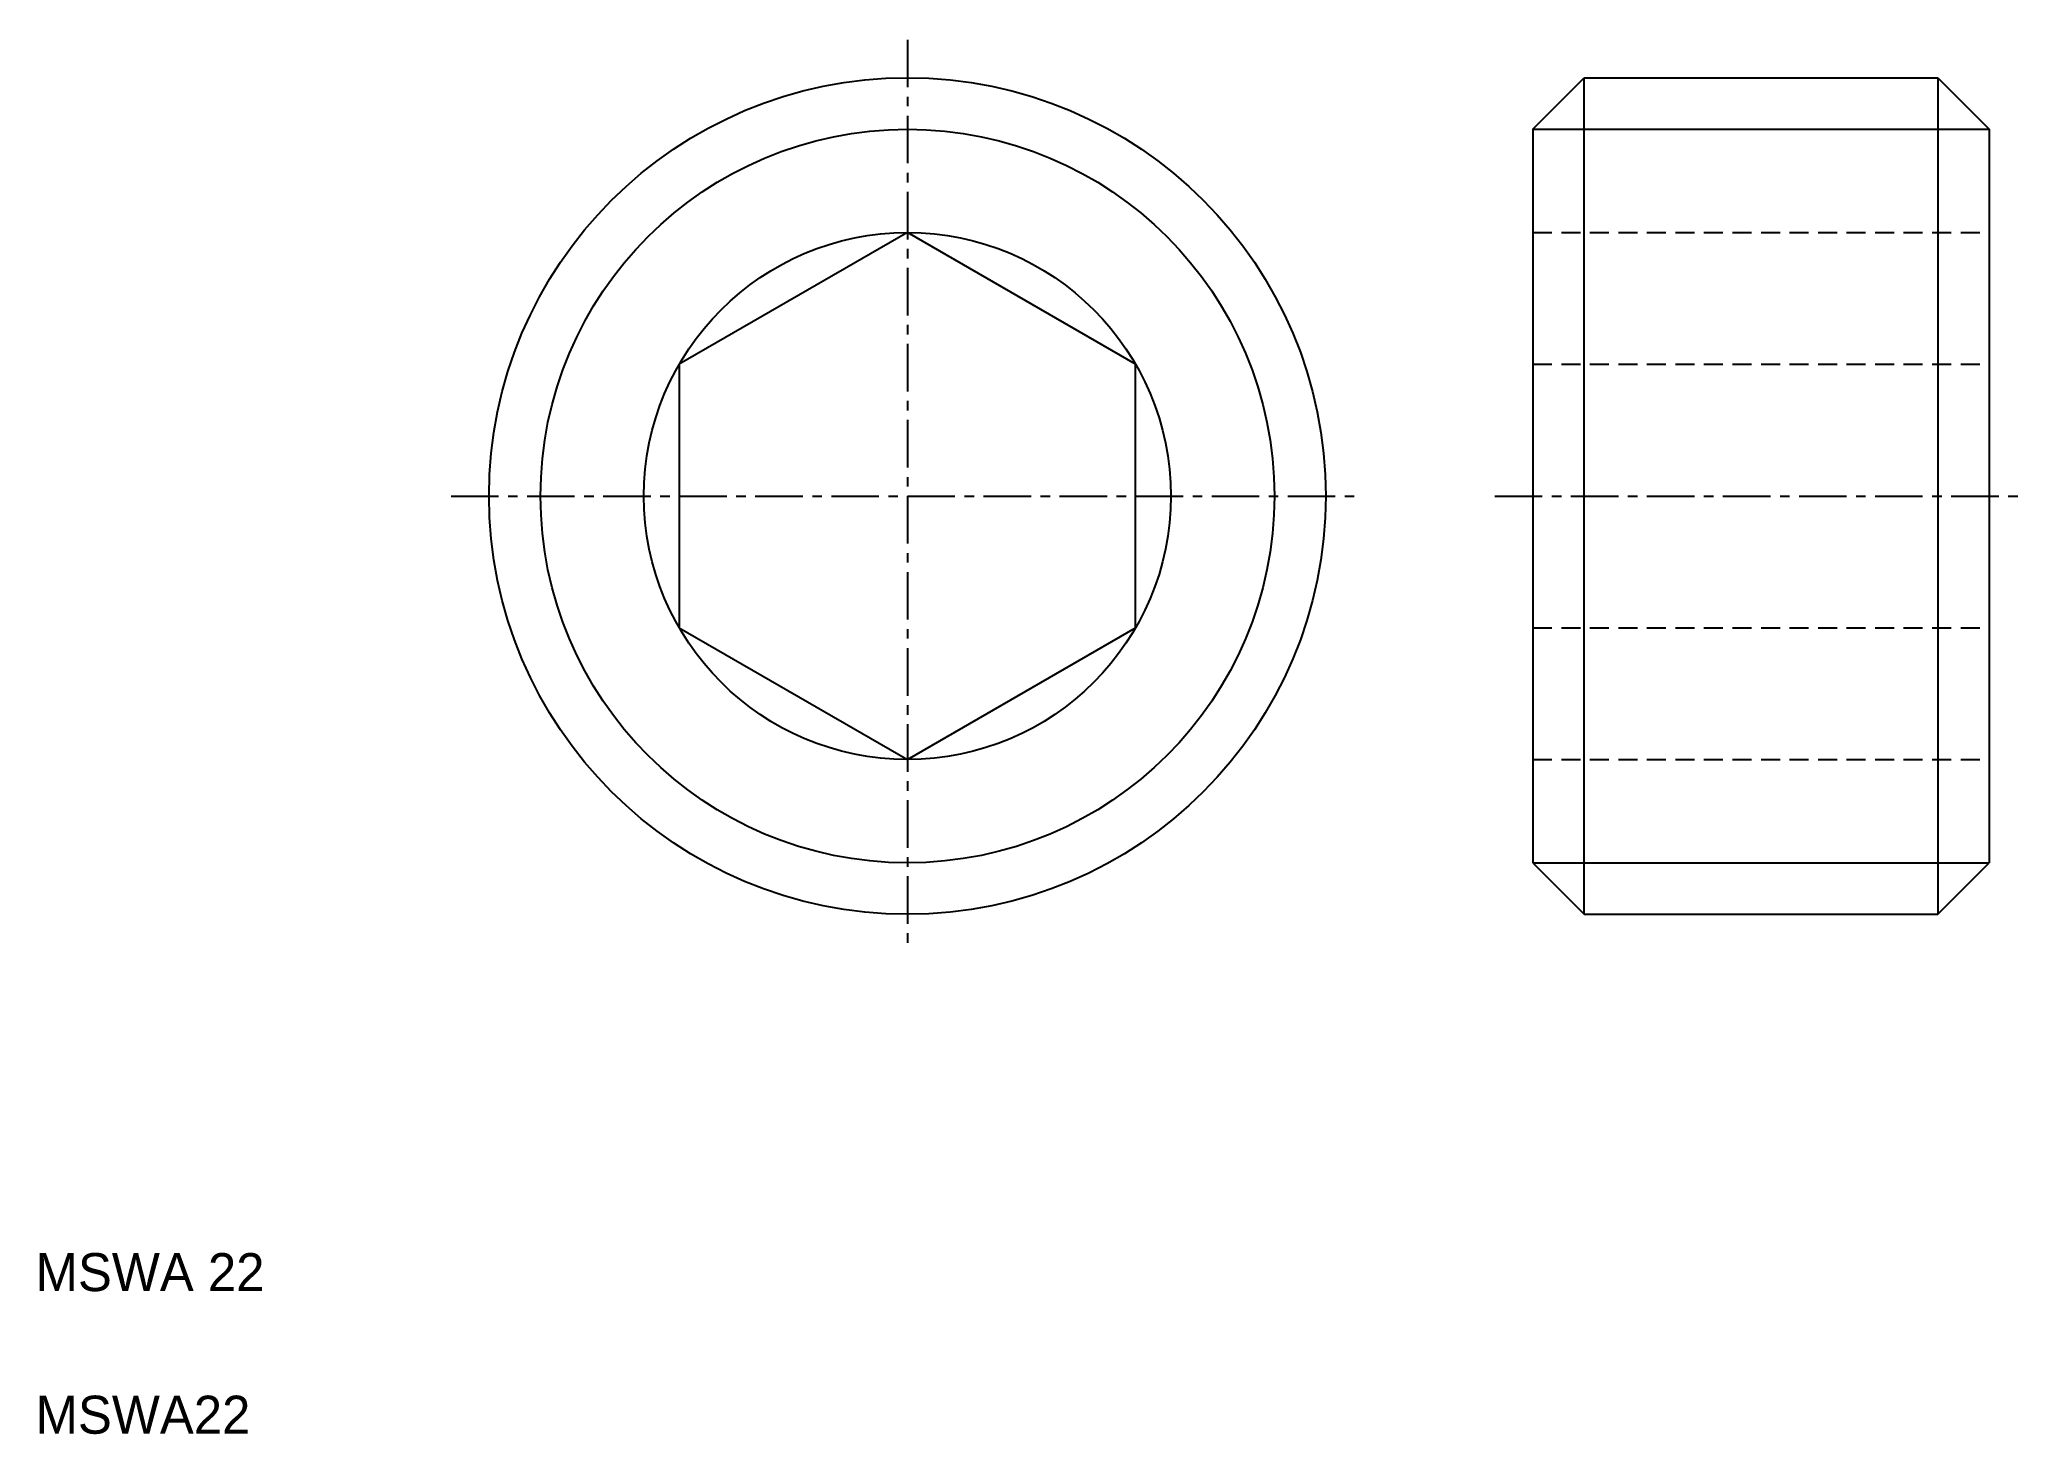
# Model space of a CAD drawing. Extents: x 2.6 to 54.9, y 2.5 to 39.2.
import ezdxf

# ---------------------------------------------------------------- set-up
doc = ezdxf.new("R2010")
doc.units = 0
doc.linetypes.add('CENTER', pattern=[2, 1.25, -0.25, 0.25, -0.25])
doc.linetypes.add('DASHED', pattern=[0.75, 0.5, -0.25])
doc.layers.get('0').update_dxf_attribs({"linetype": 'CONTINUOUS'})
doc.layers.add('CENTER', color=1, linetype='CENTER')

msp = doc.modelspace()

# ---------------------------------------------------------------- linework, layer by layer
at = {"color": 7, "linetype": 'CONTINUOUS'}
for p, q in [((41.867, 36.807), (43.22, 38.16)), ((43.22, 38.16), (52.514, 38.16)), ((43.22, 16.16), (43.22, 38.16)), ((52.514, 38.16), (52.514, 16.16)), ((52.514, 38.16), (53.867, 36.807)), ((41.867, 36.807), (41.867, 17.513)), ((53.867, 36.807), (53.867, 17.513)), ((25.424, 34.088), (19.424, 30.624)), ((31.424, 30.624), (25.424, 34.088)), ((19.424, 30.624), (19.424, 23.696)), ((31.424, 23.696), (31.424, 30.624)), ((19.424, 23.696), (25.424, 20.232)), ((25.424, 20.232), (31.424, 23.696)), ((41.867, 17.513), (43.22, 16.16)), ((52.514, 16.16), (53.867, 17.513)), ((43.22, 16.16), (52.514, 16.16))]:
    msp.add_line(p, q, dxfattribs=at)
at = {"color": 3, "linetype": 'CONTINUOUS'}
for p, q in [((41.867, 36.807), (53.867, 36.807)), ((41.867, 17.513), (53.867, 17.513))]:
    msp.add_line(p, q, dxfattribs=at)
at = {"color": 3, "linetype": 'DASHED'}
for p, q in [((41.867, 34.088), (53.867, 34.088)), ((41.867, 30.624), (53.867, 30.624)), ((41.867, 23.696), (53.867, 23.696)), ((41.867, 20.232), (53.867, 20.232))]:
    msp.add_line(p, q, dxfattribs=at)
at = {"color": 7, "linetype": 'CONTINUOUS'}
for radius in [11, 6.928]:
    msp.add_circle((25.424, 27.16), radius, dxfattribs=at)
at = {"color": 3, "linetype": 'CONTINUOUS'}
msp.add_circle((25.424, 27.16), 9.647, dxfattribs=at)
at = {"layer": 'CENTER', "color": 1, "linetype": 'CENTER'}
for p, q in [((25.424, 39.16), (25.424, 15.16)), ((13.424, 27.16), (37.424, 27.16)), ((40.867, 27.16), (54.867, 27.16))]:
    msp.add_line(p, q, dxfattribs=at)

# ---------------------------------------------------------------- texts
at = {"color": 7, "linetype": 'CONTINUOUS'}
for s, p in [('MSWA 22', (2.5, 6.25)), ('MSWA22', (2.5, 2.5))]:
    msp.add_text(s, height=1, dxfattribs=at).set_placement(p)

doc.saveas('drawing.dxf')
